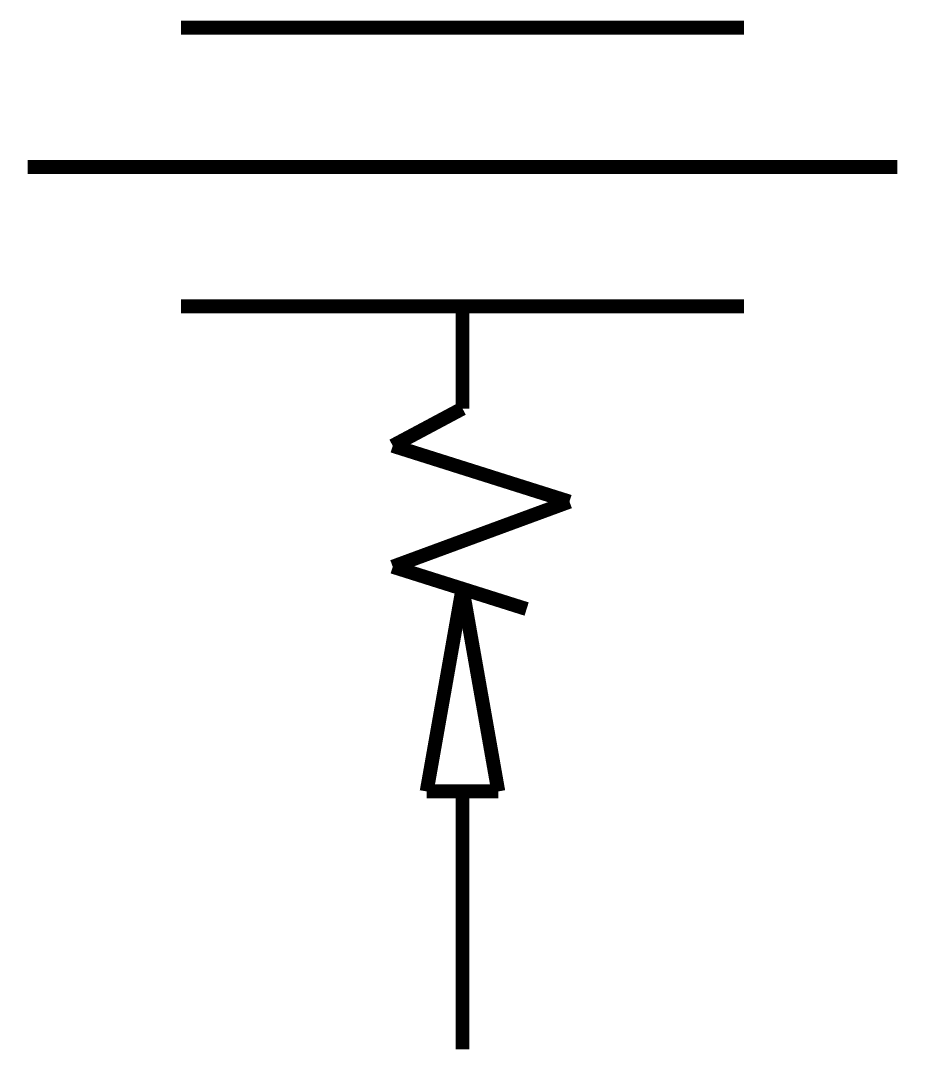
# Model space of a CAD drawing. Extents: x 165 to 196.7, y 142.4 to 179.5.
import ezdxf

# ---------------------------------------------------------------- set-up
doc = ezdxf.new("R2010")
doc.units = 0
doc.linetypes.add('CONTINUOUS1', pattern=[0])
doc.layers.add('003_THICK', color=7, linetype='CONTINUOUS1')

msp = doc.modelspace()

# ---------------------------------------------------------------- linework, layer by layer
at = {"layer": '003_THICK', "const_width": 0.5}
for points in [[(170.749, 179.296), (190.958, 179.296)], [(165.237, 174.296), (196.469, 174.296)], [(170.749, 169.296), (190.958, 169.296)], [(180.853, 169.296), (180.853, 165.622)], [(180.853, 165.622), (178.348, 164.286)], [(178.348, 164.286), (184.695, 162.281)], [(184.695, 162.281), (178.348, 159.943)], [(178.348, 159.943), (183.156, 158.425)], [(180.853, 159.154), (179.567, 151.878)], [(180.853, 159.154), (182.139, 151.878)], [(179.567, 151.878), (182.139, 151.878)], [(180.853, 151.878), (180.853, 142.619)]]:
    msp.add_lwpolyline(points, dxfattribs=at)

doc.saveas('drawing.dxf')
